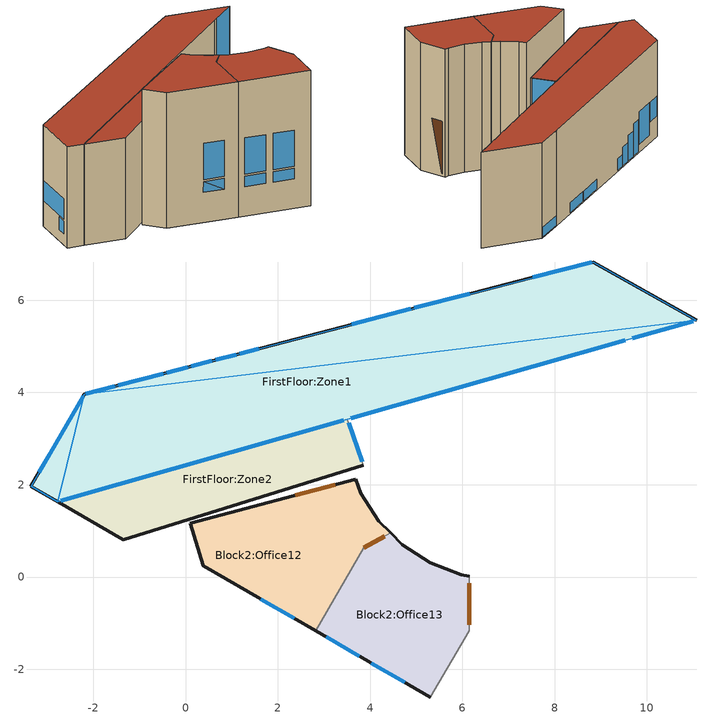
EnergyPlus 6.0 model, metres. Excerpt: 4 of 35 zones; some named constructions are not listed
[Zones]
FirstFloor:Zone1
 floor to GroundFloor:Zone1 (Floor_C): 11.08,5.57 -2.77,1.63 -3.35,1.96 -2.2,3.96 7.49,6.49 8.84,6.83 z3.35
 wall outside (Ext_Wall): 8.84,6.83 7.49,6.49 -2.2,3.96 -3.35,1.96 -2.77,1.63 z3.35:7.35
 wall to FirstFloor:Zone3 (Int_Part): 9.61,5.15 11.08,5.57 z3.35:7.35
 wall to FirstFloor:Zone2 (Int_Part): -2.77,1.63 3.51,3.42 z3.35:7.35
 wall othersidecoefficients (Int_Part): 11.08,5.57 8.84,6.83 z3.35:7.35
 wall to FirstFloor:Zone4 (Int_Part): 3.51,3.42 9.61,5.15 z3.35:7.35
 window inside (1002): 9.68,5.17 11,5.55 / -2.7,1.65 3.43,3.4 / 3.58,3.44 9.53,5.13 z3.45:7.35
 window (1001): 8.8,6.82 7.53,6.5 / 6.16,6.14 4.96,5.83 / 4.88,5.81 3.61,5.48 z3.39:3.79; 1.59,4.95 1.18,4.84 z3.39:3.88; 1.1,4.82 0.65,4.7 z3.39:4.17; 0.57,4.68 0.13,4.57 z3.39:4.45; 0.04,4.55 -0.4,4.43 z3.39:4.74; -0.48,4.41 -1.46,4.15 z3.67:5.02; -1.54,4.13 -2.16,3.97 z4.21:5.02; -2.22,3.92 -3.18,2.27 z4.36:5.16; -2.95,2.65 -3.18,2.27 z3.78:4.28
 roof outside (Ext_Roof): -3.35,1.96 -2.77,1.63 11.08,5.57 8.84,6.83 7.49,6.49 -2.2,3.96 z7.35
 skylight inside (1002): -2.77,1.63 -3.35,1.97 -2.2,3.96 z3.35; 11.07,5.57 -2.77,1.63 -2.2,3.96 z3.35; 11.07,5.57 -2.2,3.96 8.84,6.83 z3.35
FirstFloor:Zone2
 floor to GroundFloor:Zone2 (Floor_C): 3.85,2.42 -1.35,0.81 -2.77,1.63 3.51,3.42 z3.35
 wall outside (Ext_Wall): -2.77,1.63 -1.35,0.81 z3.35:7.35
 wall othersidecoefficients (Int_Part): -1.35,0.81 3.85,2.42 z3.35:7.35
 wall to FirstFloor:Zone4 (Int_Part): 3.85,2.42 3.51,3.42 z3.35:7.35
 window inside (1002): 3.83,2.49 3.53,3.34 z3.45:7.35
 roof outside (Ext_Roof): -2.77,1.63 -1.35,0.81 3.85,2.42 3.51,3.42 z7.35
Block2:Office12
 floor to Block1:Office5%6 (Floor_C): 2.82,-1.17 2.17,-0.79 3.01,0.63 2.37,1 2.18,1.72 3.69,2.12 3.8,1.82 4.19,1.21 4.45,0.96 3.86,0.63 z3.35
 floor to Block1:Wc (Floor_C): 2.17,-0.79 0.38,0.24 0.1,1.17 2.18,1.72 2.37,1 3.01,0.63 z3.35
 wall outside (Ext_Wall): 0.1,1.17 0.38,0.24 2.82,-1.17 z3.35:8.7
 wall othersidecoefficients (Int_Part_Rounds): 4.45,0.96 4.19,1.21 3.8,1.82 3.69,2.12 z3.35:8.7
 wall othersidecoefficients (Int_Part): 3.69,2.12 0.1,1.17 z3.35:8.7
 wall to Block2:Office13 (Int_Part): 2.82,-1.17 3.86,0.63 4.45,0.96 z3.35:8.7
 window (1001): 1.64,-0.48 2.35,-0.9 z5.04:6.47; 1.63,-0.48,4.96 2.35,-0.9,4.54 2.35,-0.9,4.96; 1.63,-0.48,4.54 2.35,-0.9,4.54 1.63,-0.48,4.96
 door inside (13): 3.25,2 2.38,1.77 z3.35:5.55; 3.86,0.63 4.32,0.89 z3.45:5.65
 roof outside (Ext_Roof): 0.38,0.24 2.82,-1.17 3.86,0.63 4.45,0.96 4.19,1.21 3.8,1.82 3.69,2.12 0.1,1.17 z8.7
Block2:Office13
 floor to Block1:Office5%6 (Floor_C): 5.31,-2.6 2.82,-1.17 3.86,0.63 4.45,0.96 4.7,0.7 5.31,0.3 5.98,0.04 6.15,0.02 6.15,-1.17 z3.35
 wall outside (Ext_Wall): 2.82,-1.17 5.31,-2.6 z3.35:8.7
 wall to Block2:Office11 (Int_Part): 5.31,-2.6 6.15,-1.17 6.15,0.02 z3.35:8.7
 wall othersidecoefficients (Int_Part_Rounds): 6.15,0.02 5.98,0.05 5.31,0.31 4.7,0.7 4.45,0.96 z3.35:8.7
 window (1001): 3.05,-1.3 3.77,-1.71 / 4.03,-1.86 4.75,-2.28 z4.51:4.93; 3.05,-1.3 3.77,-1.71 / 4.03,-1.86 4.75,-2.28 z5.01:6.44
 door inside (9): 6.15,-1.03 6.15,-0.13 z3.45:5.65
 roof outside (Ext_Roof): 2.82,-1.17 5.31,-2.6 6.15,-1.17 6.15,0.02 5.98,0.05 5.31,0.31 4.7,0.7 4.45,0.96 3.86,0.63 z8.7
[WindowMaterial:Blind]
20002: Slat Orientation=Horizontal; Slat Width {m}=0.025; Slat Separation {m}=0.01875; Slat Thickness {m}=0.001; Slat Angle {deg}=45; Slat Conductivity {W/m-K}=0.9; Slat Beam Solar Transmittance=0; Front Side Slat Beam Solar Reflectance=0.5; Back Side Slat Beam Solar Reflectance=0.5; Slat Diffuse Solar Transmittance=0; Front Side Slat Diffuse Solar Reflectance=0.5; Back Side Slat Diffuse Solar Reflectance=0.5; Slat Beam Visible Transmittance=0; Front Side Slat Beam Visible Reflectance=0.5; Back Side Slat Beam Visible Reflectance=0.5; Slat Diffuse Visible Transmittance=0; Front Side Slat Diffuse Visible Reflectance=0.5; Back Side Slat Diffuse Visible Reflectance=0.5; Slat Infrared Hemispherical Transmittance=0; Front Side Slat Infrared Hemispherical Emissivity=0.9; Back Side Slat Infrared Hemispherical Emissivity=0.9; Blind to Glass Distance {m}=0.05; Blind Top Opening Multiplier=0.5; Blind Bottom Opening Multiplier=0.5; Blind Left Side Opening Multiplier=0.5; Blind Right Side Opening Multiplier=0.5; Minimum Slat Angle {deg}=0; Maximum Slat Angle {deg}=180
[Schedule:Day:Hourly]
Off: 0, 0, 0, 0, 0, 0, 0, 0, 0, 0, 0, 0, 0, 0, 0, 0, 0, 0, 0, 0, 0, 0, 0, 0
[Schedule:Week:Daily]
Off: Off, Off, Off, Off, Off, Off, Off, Off, Off, Off, Off, Off
[Schedule:Compact]
Off: Through: 12/31, For: AllDays, Until: 24:00, 0
20002: Through: 12/31, For: Weekdays Weekends SummerDesignDays, Until: 24:00, 22, For: WinterDesignDays, Until: 24:00, 0, For: AllOtherDays, Until: 24:00, 22
[AirflowNetwork:MultiZone:Zone] Venting Availability Schedule=Off
Name | Ventilation Control Mode | Ventilation Control Zone Temperature Setpoint Schedule
Block2:Office12; Block2:Office13 | Constant
FirstFloor:Zone2; FirstFloor:Zone1 | Temperature | 20002
[AirflowNetwork:MultiZone:Surface] Window/Door Opening Factor, or Crack Factor=1
Block2:Office12_Roof_1_0_0: Leakage Component=Block2:Office12_Roof_1_0_0
Block2:Office12_Wall_4_0_0: Leakage Component=Block2:Office12_Wall_4_0_0
Block2:Office12_Wall_5_0_0: Leakage Component=Block2:Office12_Wall_5_0_0
Block2:Office12_Wall_5_0_0_0_0_0_Win: Leakage Component=Block2:Office12_Wall_5_0_0_0_0_0_Win; Ventilation Control Mode=NoVent; Minimum Venting Open Factor=0.01; Indoor and Outdoor Temperature Difference Lower Limit For Maximum Venting Open Factor {deltaC}=5; Indoor and Outdoor Temperature Difference Upper Limit for Minimun Venting Open Factor {deltaC}=15
Block2:Office12_Wall_5_0_0_1_0_0_Win: Leakage Component=Block2:Office12_Wall_5_0_0_1_0_0_Win; Ventilation Control Mode=NoVent; Minimum Venting Open Factor=0.01; Indoor and Outdoor Temperature Difference Lower Limit For Maximum Venting Open Factor {deltaC}=5; Indoor and Outdoor Temperature Difference Upper Limit for Minimun Venting Open Factor {deltaC}=15
Block2:Office12_Wall_5_0_0_2_0_1_Win: Leakage Component=Block2:Office12_Wall_5_0_0_2_0_1_Win; Ventilation Control Mode=NoVent; Minimum Venting Open Factor=0.01; Indoor and Outdoor Temperature Difference Lower Limit For Maximum Venting Open Factor {deltaC}=5; Indoor and Outdoor Temperature Difference Upper Limit for Minimun Venting Open Factor {deltaC}=15
Block2:Office12_Partition_6_0_0: Leakage Component=Block2:Office12_Partition_6_0_0
Block2:Office12_Partition_7_0_0: Leakage Component=Block2:Office12_Partition_7_0_0
Block2:Office12_Partition_7_0_0_0_0_0_Door: Leakage Component=Block2:Office12_Partition_7_0_0_0_0_0_Door; Ventilation Control Mode=NoVent; Minimum Venting Open Factor=0.01; Indoor and Outdoor Temperature Difference Lower Limit For Maximum Venting Open Factor {deltaC}=5; Indoor and Outdoor Temperature Difference Upper Limit for Minimun Venting Open Factor {deltaC}=15
Block2:Office13_Roof_1_0_0: Leakage Component=Block2:Office13_Roof_1_0_0
Block2:Office13_Wall_5_0_0: Leakage Component=Block2:Office13_Wall_5_0_0
Block2:Office13_Wall_5_0_0_0_0_0_Win: Leakage Component=Block2:Office13_Wall_5_0_0_0_0_0_Win; Ventilation Control Mode=Constant; Minimum Venting Open Factor=0.01; Indoor and Outdoor Temperature Difference Lower Limit For Maximum Venting Open Factor {deltaC}=5; Indoor and Outdoor Temperature Difference Upper Limit for Minimun Venting Open Factor {deltaC}=15
Block2:Office13_Wall_5_0_0_1_0_1_Win: Leakage Component=Block2:Office13_Wall_5_0_0_1_0_1_Win; Ventilation Control Mode=Constant; Minimum Venting Open Factor=0.01; Indoor and Outdoor Temperature Difference Lower Limit For Maximum Venting Open Factor {deltaC}=5; Indoor and Outdoor Temperature Difference Upper Limit for Minimun Venting Open Factor {deltaC}=15
Block2:Office13_Wall_5_0_0_2_0_2_Win: Leakage Component=Block2:Office13_Wall_5_0_0_2_0_2_Win; Ventilation Control Mode=Constant; Minimum Venting Open Factor=0.01; Indoor and Outdoor Temperature Difference Lower Limit For Maximum Venting Open Factor {deltaC}=5; Indoor and Outdoor Temperature Difference Upper Limit for Minimun Venting Open Factor {deltaC}=15
Block2:Office13_Wall_5_0_0_3_0_3_Win: Leakage Component=Block2:Office13_Wall_5_0_0_3_0_3_Win; Ventilation Control Mode=Constant; Minimum Venting Open Factor=0.01; Indoor and Outdoor Temperature Difference Lower Limit For Maximum Venting Open Factor {deltaC}=5; Indoor and Outdoor Temperature Difference Upper Limit for Minimun Venting Open Factor {deltaC}=15
FirstFloor:Zone2_Floor_0_0_0: Leakage Component=FirstFloor:Zone2_Floor_0_0_0
FirstFloor:Zone2_Roof_1_0_0: Leakage Component=FirstFloor:Zone2_Roof_1_0_0
FirstFloor:Zone2_Partition_3_0_0: Leakage Component=FirstFloor:Zone2_Partition_3_0_0
FirstFloor:Zone2_Partition_3_0_0_0_0_0_Hole: Leakage Component=FirstFloor:Zone2_Partition_3_0_0_0_0_0_Hole; Ventilation Control Mode=Constant
FirstFloor:Zone2_Partition_4_0_0: Leakage Component=FirstFloor:Zone2_Partition_4_0_0
FirstFloor:Zone2_Partition_4_0_0_0_0_0_Hole: Leakage Component=FirstFloor:Zone2_Partition_4_0_0_0_0_0_Hole; Ventilation Control Mode=Constant
FirstFloor:Zone2_Wall_5_0_0: Leakage Component=FirstFloor:Zone2_Wall_5_0_0
FirstFloor:Zone1_Floor_0_0_0: Leakage Component=FirstFloor:Zone1_Floor_0_0_0
FirstFloor:Zone1_Floor_0_0_0_0_0_0_Hole: Leakage Component=FirstFloor:Zone1_Floor_0_0_0_0_0_0_Hole; Ventilation Control Mode=Constant
FirstFloor:Zone1_Floor_0_0_0_1_0_0_Hole: Leakage Component=FirstFloor:Zone1_Floor_0_0_0_1_0_0_Hole; Ventilation Control Mode=Constant
FirstFloor:Zone1_Floor_0_0_0_2_0_0_Hole: Leakage Component=FirstFloor:Zone1_Floor_0_0_0_2_0_0_Hole; Ventilation Control Mode=Constant
FirstFloor:Zone1_Roof_1_0_0: Leakage Component=FirstFloor:Zone1_Roof_1_0_0
FirstFloor:Zone1_Wall_3_0_0: Leakage Component=FirstFloor:Zone1_Wall_3_0_0
FirstFloor:Zone1_Wall_3_0_0_0_0_0_Win: Leakage Component=FirstFloor:Zone1_Wall_3_0_0_0_0_0_Win; Ventilation Control Mode=Temperature; Ventilation Control Zone Temperature Setpoint Schedule=20002; Venting Availability Schedule=Off
FirstFloor:Zone1_Wall_4_0_0: Leakage Component=FirstFloor:Zone1_Wall_4_0_0
FirstFloor:Zone1_Wall_4_0_0_0_0_0_Win: Leakage Component=FirstFloor:Zone1_Wall_4_0_0_0_0_0_Win; Ventilation Control Mode=Temperature; Ventilation Control Zone Temperature Setpoint Schedule=20002; Venting Availability Schedule=Off
FirstFloor:Zone1_Wall_4_0_0_1_0_1_Win: Leakage Component=FirstFloor:Zone1_Wall_4_0_0_1_0_1_Win; Ventilation Control Mode=Temperature; Ventilation Control Zone Temperature Setpoint Schedule=20002; Venting Availability Schedule=Off
FirstFloor:Zone1_Wall_4_0_0_20_0_3_Win: Leakage Component=FirstFloor:Zone1_Wall_4_0_0_20_0_3_Win; Ventilation Control Mode=Temperature; Ventilation Control Zone Temperature Setpoint Schedule=20002; Venting Availability Schedule=Off
FirstFloor:Zone1_Wall_4_0_0_21_0_4_Win: Leakage Component=FirstFloor:Zone1_Wall_4_0_0_21_0_4_Win; Ventilation Control Mode=Temperature; Ventilation Control Zone Temperature Setpoint Schedule=20002; Venting Availability Schedule=Off
FirstFloor:Zone1_Wall_4_0_0_22_0_5_Win: Leakage Component=FirstFloor:Zone1_Wall_4_0_0_22_0_5_Win; Ventilation Control Mode=Temperature; Ventilation Control Zone Temperature Setpoint Schedule=20002; Venting Availability Schedule=Off
FirstFloor:Zone1_Wall_4_0_0_23_0_6_Win: Leakage Component=FirstFloor:Zone1_Wall_4_0_0_23_0_6_Win; Ventilation Control Mode=Temperature; Ventilation Control Zone Temperature Setpoint Schedule=20002; Venting Availability Schedule=Off
FirstFloor:Zone1_Wall_4_0_0_24_0_7_Win: Leakage Component=FirstFloor:Zone1_Wall_4_0_0_24_0_7_Win; Ventilation Control Mode=Temperature; Ventilation Control Zone Temperature Setpoint Schedule=20002; Venting Availability Schedule=Off
FirstFloor:Zone1_Wall_4_0_0_25_0_8_Win: Leakage Component=FirstFloor:Zone1_Wall_4_0_0_25_0_8_Win; Ventilation Control Mode=Temperature; Ventilation Control Zone Temperature Setpoint Schedule=20002; Venting Availability Schedule=Off
FirstFloor:Zone1_Wall_5_0_0: Leakage Component=FirstFloor:Zone1_Wall_5_0_0
FirstFloor:Zone1_Wall_5_0_0_0_0_0_Win: Leakage Component=FirstFloor:Zone1_Wall_5_0_0_0_0_0_Win; Ventilation Control Mode=Temperature; Ventilation Control Zone Temperature Setpoint Schedule=20002; Venting Availability Schedule=Off
FirstFloor:Zone1_Wall_5_0_0_1_0_1_Win: Leakage Component=FirstFloor:Zone1_Wall_5_0_0_1_0_1_Win; Ventilation Control Mode=Temperature; Ventilation Control Zone Temperature Setpoint Schedule=20002; Venting Availability Schedule=Off
FirstFloor:Zone1_Wall_6_0_0: Leakage Component=FirstFloor:Zone1_Wall_6_0_0
FirstFloor:Zone1_Partition_8_0_0: Leakage Component=FirstFloor:Zone1_Partition_8_0_0
FirstFloor:Zone1_Partition_8_0_0_0_0_0_Hole: Leakage Component=FirstFloor:Zone1_Partition_8_0_0_0_0_0_Hole; Ventilation Control Mode=Constant
[AirflowNetwork:MultiZone:Surface:Crack] Reference Crack Conditions=Reference Crack Conditions
Name | Air Mass Flow Coefficient at Reference Conditions {kg/s} | Air Mass Flow Exponent
Block2:Office12_Roof_1_0_0 | 0.0007724 | 0.7
Block2:Office12_Wall_2_0_0 | 0.0001711 | 0.7
Block2:Office12_Wall_3_0_0 | 0.0017877 | 0.7
Block2:Office12_Wall_4_0_0 | 0.0005179 | 0.7
Block2:Office12_Wall_5_0_0 | 0.001354 | 0.7
Block2:Office12_Partition_6_0_0 | 0.0333079 | 0.75
Block2:Office12_Partition_7_0_0 | 0.0073175 | 0.75
Block2:Office12_Wall_8_0_0; Block2:Office13_Wall_2_0_0 | 0.0001931 | 0.7
Block2:Office12_Wall_9_0_0 | 0.0003861 | 0.7
Block2:Office13_Roof_1_0_0 | 0.00071 | 0.7
Block2:Office13_Wall_5_0_0 | 0.0012285 | 0.7
Block2:Office13_Wall_8_0_0 | 9.29e-05 | 0.7
Block2:Office13_Wall_9_0_0; Block2:Office13_Wall_10_0_0 | 0.0003351 | 0.7
FirstFloor:Zone2_Floor_0_0_0 | 0.0060343 | 0.7
FirstFloor:Zone2_Roof_1_0_0 | 0.0006705 | 0.7
FirstFloor:Zone2_Wall_2_0_0 | 0.0020192 | 0.7
FirstFloor:Zone2_Partition_3_0_0 | 0.0021431 | 0.75
FirstFloor:Zone2_Partition_4_0_0 | 0.0038223 | 0.75
FirstFloor:Zone2_Wall_5_0_0 | 0.0006564 | 0.7
FirstFloor:Zone1_Floor_0_0_0 | 0.0001301 | 0.7
FirstFloor:Zone1_Roof_1_0_0 | 0.0025986 | 0.7
FirstFloor:Zone1_Wall_2_0_0 | 0.0010261 | 0.7
FirstFloor:Zone1_Wall_3_0_0 | 0.0005045 | 0.7
FirstFloor:Zone1_Wall_4_0_0 | 0.003506 | 0.7
FirstFloor:Zone1_Wall_5_0_0 | 0.0007458 | 0.7
FirstFloor:Zone1_Wall_6_0_0 | 0.0002659 | 0.7
FirstFloor:Zone1_Partition_8_0_0 | 0.0039459 | 0.75
[AirflowNetwork:MultiZone:Component:DetailedOpening] Type of Rectanguler Large Vertical Opening (LVO)=1; Extra Crack Length or Height of Pivoting Axis {m}=0; Number of Sets of Opening Factor Data=2; Opening Factor 1=0; Discharge Coefficient for Opening Factor 1=0.65; Width Factor for Opening Factor 1=0; Height Factor for Opening Factor 1=1; Start Height Factor for Opening Factor 1=0; Opening Factor 2=1; Discharge Coefficient for Opening Factor 2=0.65; Height Factor for Opening Factor 2=1; Start Height Factor for Opening Factor 2=0; Opening Factor 3=0; Discharge Coefficient for Opening Factor 3=0; Width Factor for Opening Factor 3=0; Height Factor for Opening Factor 3=0; Start Height Factor for Opening Factor 3=0; Opening Factor 4=0; Discharge Coefficient for Opening Factor 4=0; Width Factor for Opening Factor 4=0; Height Factor for Opening Factor 4=0; Start Height Factor for Opening Factor 4=0
Name | Air Mass Flow Coefficient When Opening is Closed {kg/s-m} | Air Mass Flow Exponent When Opening is Closed | Width Factor for Opening Factor 2
Block2:Office12_Wall_3_0_0_0_0_0_Door | 0.0014 | 0.65 | 0.025
Block2:Office12_Wall_5_0_0_0_0_0_Win; Block2:Office12_Wall_5_0_0_1_0_0_Win; Block2:Office12_Wall_5_0_0_2_0_1_Win; Block2:Office13_Wall_5_0_0_0_0_0_Win; Block2:Office13_Wall_5_0_0_1_0_1_Win; Block2:Office13_Wall_5_0_0_2_0_2_Win; Block2:Office13_Wall_5_0_0_3_0_3_Win | 0.00014 | 0.65 | 0.05
Block2:Office12_Partition_7_0_0_0_0_0_Door | 0.02 | 0.6 | 0.025
FirstFloor:Zone2_Partition_3_0_0_0_0_0_Hole; FirstFloor:Zone2_Partition_4_0_0_0_0_0_Hole; FirstFloor:Zone1_Partition_8_0_0_0_0_0_Hole | 1e-08 | 1 | 1
FirstFloor:Zone1_Wall_3_0_0_0_0_0_Win; FirstFloor:Zone1_Wall_4_0_0_0_0_0_Win; FirstFloor:Zone1_Wall_4_0_0_1_0_1_Win; FirstFloor:Zone1_Wall_4_0_0_20_0_3_Win; FirstFloor:Zone1_Wall_4_0_0_21_0_4_Win; FirstFloor:Zone1_Wall_4_0_0_22_0_5_Win; FirstFloor:Zone1_Wall_4_0_0_23_0_6_Win; FirstFloor:Zone1_Wall_4_0_0_24_0_7_Win; FirstFloor:Zone1_Wall_4_0_0_25_0_8_Win; FirstFloor:Zone1_Wall_5_0_0_0_0_0_Win; FirstFloor:Zone1_Wall_5_0_0_1_0_1_Win | 0.00014 | 0.65 | 1e-08
[AirflowNetwork:MultiZone:Component:HorizontalOpening] Air Mass Flow Coefficient When Opening is Closed {kg/s-m}=1e-08; Air Mass Flow Exponent When Opening is Closed=0.5; Sloping Plane Angle {deg}=90; Discharge Coefficient=0.65
FirstFloor:Zone1_Floor_0_0_0_0_0_0_Hole; FirstFloor:Zone1_Floor_0_0_0_1_0_0_Hole; FirstFloor:Zone1_Floor_0_0_0_2_0_0_Hole
[AirflowNetwork:MultiZone:ExternalNode]
Name | External Node Height {m} | Wind Pressure Coefficient Values Object
Block2:Office12_Roof_1_0_0 | 9.94 | Block2:Office12_Roof_1_0_0
Block2:Office12_Wall_4_0_0 | 8.03 | Block2:Office12_Wall_4_0_0
Block2:Office12_Wall_5_0_0 | 8.03 | Block2:Office12_Wall_5_0_0
Block2:Office12_Wall_5_0_0_0_0_0_Win | 7.23 | Block2:Office12_Wall_5_0_0_0_0_0_Win
Block2:Office12_Wall_5_0_0_1_0_0_Win | 7.02 | Block2:Office12_Wall_5_0_0_1_0_0_Win
Block2:Office12_Wall_5_0_0_2_0_1_Win | 7.68 | Block2:Office12_Wall_5_0_0_2_0_1_Win
Block2:Office13_Roof_1_0_0 | 9.79 | Block2:Office13_Roof_1_0_0
Block2:Office13_Wall_5_0_0 | 8.03 | Block2:Office13_Wall_5_0_0
Block2:Office13_Wall_5_0_0_0_0_0_Win | 6.3 | Block2:Office13_Wall_5_0_0_0_0_0_Win
Block2:Office13_Wall_5_0_0_1_0_1_Win | 7.64 | Block2:Office13_Wall_5_0_0_1_0_1_Win
Block2:Office13_Wall_5_0_0_2_0_2_Win | 6.3 | Block2:Office13_Wall_5_0_0_2_0_2_Win
Block2:Office13_Wall_5_0_0_3_0_3_Win | 7.64 | Block2:Office13_Wall_5_0_0_3_0_3_Win
FirstFloor:Zone2_Roof_1_0_0 | 9.8 | FirstFloor:Zone2_Roof_1_0_0
FirstFloor:Zone2_Wall_5_0_0 | 7.13 | FirstFloor:Zone2_Wall_5_0_0
FirstFloor:Zone1_Roof_1_0_0 | 8.82 | FirstFloor:Zone1_Roof_1_0_0
FirstFloor:Zone1_Wall_3_0_0 | 7.13 | FirstFloor:Zone1_Wall_3_0_0
FirstFloor:Zone1_Wall_3_0_0_0_0_0_Win | 4.79 | FirstFloor:Zone1_Wall_3_0_0_0_0_0_Win
FirstFloor:Zone1_Wall_4_0_0 | 7.13 | FirstFloor:Zone1_Wall_4_0_0
FirstFloor:Zone1_Wall_4_0_0_0_0_0_Win | 4.79 | FirstFloor:Zone1_Wall_4_0_0_0_0_0_Win
FirstFloor:Zone1_Wall_4_0_0_1_0_1_Win | 4.79 | FirstFloor:Zone1_Wall_4_0_0_1_0_1_Win
FirstFloor:Zone1_Wall_4_0_0_20_0_3_Win | 4.85 | FirstFloor:Zone1_Wall_4_0_0_20_0_3_Win
FirstFloor:Zone1_Wall_4_0_0_21_0_4_Win | 5.04 | FirstFloor:Zone1_Wall_4_0_0_21_0_4_Win
FirstFloor:Zone1_Wall_4_0_0_22_0_5_Win | 5.23 | FirstFloor:Zone1_Wall_4_0_0_22_0_5_Win
FirstFloor:Zone1_Wall_4_0_0_23_0_6_Win | 5.42 | FirstFloor:Zone1_Wall_4_0_0_23_0_6_Win
FirstFloor:Zone1_Wall_4_0_0_24_0_7_Win | 5.8 | FirstFloor:Zone1_Wall_4_0_0_24_0_7_Win
FirstFloor:Zone1_Wall_4_0_0_25_0_8_Win | 6.15 | FirstFloor:Zone1_Wall_4_0_0_25_0_8_Win
FirstFloor:Zone1_Wall_5_0_0 | 7.13 | FirstFloor:Zone1_Wall_5_0_0
FirstFloor:Zone1_Wall_5_0_0_0_0_0_Win | 6.35 | FirstFloor:Zone1_Wall_5_0_0_0_0_0_Win
FirstFloor:Zone1_Wall_5_0_0_1_0_1_Win | 5.37 | FirstFloor:Zone1_Wall_5_0_0_1_0_1_Win
FirstFloor:Zone1_Wall_6_0_0 | 7.13 | FirstFloor:Zone1_Wall_6_0_0
[AirflowNetwork:MultiZone:WindPressureCoefficientValues] AirflowNetwork:MultiZone:WindPressureCoefficientArray=Cp Data
Name | Wind Pressure Coefficient Value 1 | Wind Pressure Coefficient Value 2 | Wind Pressure Coefficient Value 3 | Wind Pressure Coefficient Value 4 | Wind Pressure Coefficient Value 5 | Wind Pressure Coefficient Value 6 | Wind Pressure Coefficient Value 7 | Wind Pressure Coefficient Value 8
Block2:Office12_Roof_1_0_0; Block2:Office13_Roof_1_0_0; FirstFloor:Zone2_Roof_1_0_0; FirstFloor:Zone1_Roof_1_0_0 | -.6 | -.5 | -.4 | -.5 | -.6 | -.5 | -.4 | -.5
Block2:Office12_Wall_2_0_0 | -.1148 | 0.2389 | 0.2611 | -.0852 | -.3232 | -.2805 | -.2695 | -.3268
Block2:Office12_Wall_3_0_0; Block2:Office12_Wall_3_0_0_0_0_0_Door | 0.3014 | -.0315 | -.3164 | -.3007 | -.2493 | -.3336 | -.1685 | 0.1986
Block2:Office12_Wall_4_0_0 | -.3186 | -.2942 | -.2558 | -.3314 | -.1511 | 0.2117 | 0.2883 | -.0489
Block2:Office12_Wall_5_0_0; Block2:Office12_Wall_5_0_0_0_0_0_Win; Block2:Office12_Wall_5_0_0_1_0_0_Win; Block2:Office12_Wall_5_0_0_2_0_1_Win; Block2:Office13_Wall_5_0_0; Block2:Office13_Wall_5_0_0_0_0_0_Win; Block2:Office13_Wall_5_0_0_1_0_1_Win; Block2:Office13_Wall_5_0_0_2_0_2_Win; Block2:Office13_Wall_5_0_0_3_0_3_Win; FirstFloor:Zone2_Wall_5_0_0; FirstFloor:Zone1_Wall_6_0_0 | -.3 | -.25 | -.3333 | -.1667 | 0.2 | 0.3 | -.0333 | -.3167
Block2:Office12_Wall_8_0_0; Block2:Office13_Wall_2_0_0 | 0.0986 | 0.3989 | 0.1011 | -.2986 | -.3498 | -.2005 | -.3495 | -.3002
Block2:Office12_Wall_9_0_0 | -.0081 | 0.3189 | 0.1811 | -.1919 | -.3365 | -.2405 | -.3095 | -.3135
Block2:Office13_Wall_8_0_0 | 0.3389 | 0.1611 | -.2186 | -.3398 | -.2305 | -.3195 | -.3102 | 0.0186
Block2:Office13_Wall_9_0_0 | 0.2589 | 0.2411 | -.1119 | -.3265 | -.2705 | -.2795 | -.3235 | -.0881
Block2:Office13_Wall_10_0_0 | 0.1789 | 0.3211 | -.0052 | -.3132 | -.3105 | -.2395 | -.3368 | -.1948
FirstFloor:Zone2_Wall_2_0_0 | -.2574 | -.3309 | -.1469 | 0.2148 | 0.2852 | -.0531 | -.3191 | -.2926
FirstFloor:Zone1_Wall_2_0_0 | 0.204 | 0.296 | -.0386 | -.3173 | -.298 | -.252 | -.3327 | -.1614
FirstFloor:Zone1_Wall_3_0_0; FirstFloor:Zone1_Wall_3_0_0_0_0_0_Win | 0.3068 | -.0242 | -.3155 | -.3034 | -.2466 | -.3345 | -.1758 | 0.1932
FirstFloor:Zone1_Wall_4_0_0; FirstFloor:Zone1_Wall_4_0_0_0_0_0_Win; FirstFloor:Zone1_Wall_4_0_0_1_0_1_Win; FirstFloor:Zone1_Wall_4_0_0_20_0_3_Win; FirstFloor:Zone1_Wall_4_0_0_21_0_4_Win; FirstFloor:Zone1_Wall_4_0_0_22_0_5_Win; FirstFloor:Zone1_Wall_4_0_0_23_0_6_Win; FirstFloor:Zone1_Wall_4_0_0_24_0_7_Win; FirstFloor:Zone1_Wall_4_0_0_25_0_8_Win | 0.3023 | -.0302 | -.3163 | -.3012 | -.2488 | -.3337 | -.1698 | 0.1977
FirstFloor:Zone1_Wall_5_0_0; FirstFloor:Zone1_Wall_5_0_0_0_0_0_Win; FirstFloor:Zone1_Wall_5_0_0_1_0_1_Win | -.0333 | -.3167 | -.3 | -.25 | -.3333 | -.1667 | 0.2 | 0.3
